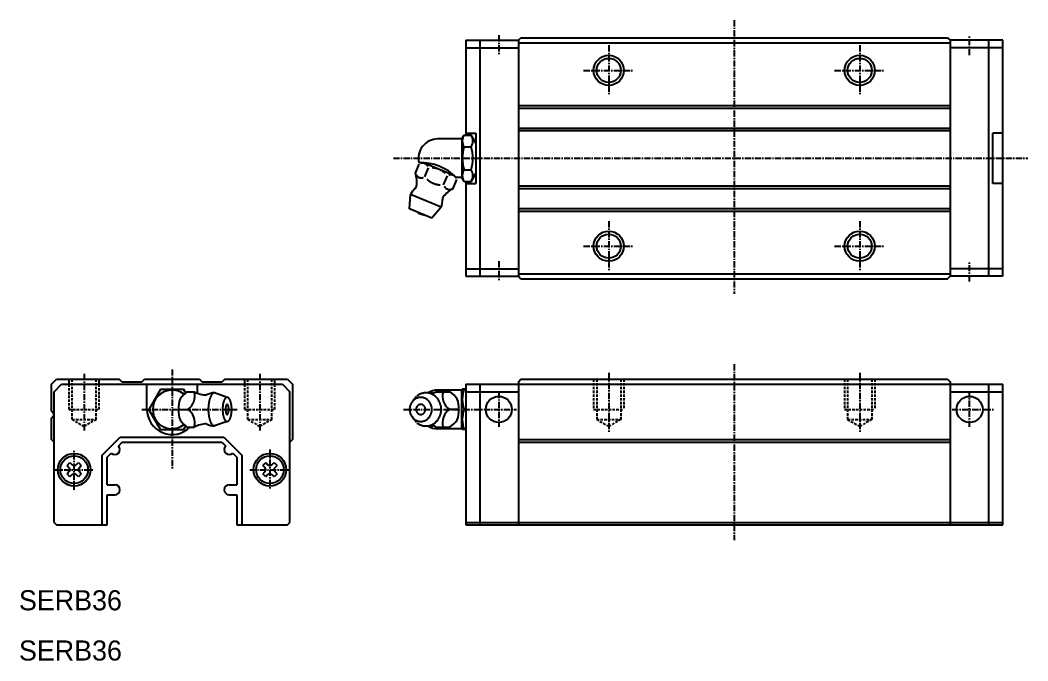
# Model space of a CAD drawing. Extents: x 10 to 211, y 10 to 138.
import ezdxf

# ---------------------------------------------------------------- set-up
doc = ezdxf.new("R2010")
doc.units = 0
doc.linetypes.add('CENTER', pattern=[2, 1.25, -0.25, 0.25, -0.25])
doc.linetypes.add('DASHED', pattern=[0.75, 0.5, -0.25])
doc.layers.get('0').update_dxf_attribs({"linetype": 'CONTINUOUS'})
doc.layers.add('CENTER', color=1, linetype='CENTER')

msp = doc.modelspace()

# ---------------------------------------------------------------- linework, layer by layer
at = {"color": 7, "linetype": 'CONTINUOUS'}
for p, q in [((99, 133.5), (99, 114.6)), ((99, 133.5), (109.5, 133.5)), ((101.8, 133.5), (101.8, 86.5)), ((109.5, 133.5), (110, 134)), ((109.5, 133.5), (109.5, 86.5)), ((109.5, 133), (195.5, 133)), ((110, 134), (195, 134)), ((195, 134), (195.5, 133.5)), ((195.5, 133.5), (195.5, 86.5)), ((206, 133.5), (195.5, 133.5)), ((203.2, 86.5), (203.2, 133.5)), ((206, 86.5), (206, 133.5)), ((99, 132), (109.5, 132)), ((206, 132), (195.5, 132)), ((109.5, 120.5), (195.5, 120.5)), ((109.5, 120), (195.5, 120)), ((98.24, 113.85), (98.68, 114.6)), ((98.68, 114.6), (100.08, 114.6)), ((99, 115), (101, 115)), ((101, 113), (100.08, 114.6)), ((101, 115), (101, 105)), ((109.5, 116), (195.5, 116)), ((109.5, 115.5), (195.5, 115.5)), ((204, 105), (204, 115)), ((206, 115), (204, 115)), ((98.24, 113.85), (93.45, 113.85)), ((98.24, 113.85), (98.24, 106.15)), ((98.68, 112.3), (100.08, 112.3)), ((89, 107.06), (89.74, 108.86)), ((96.77, 106.52), (90.6, 109.07)), ((90.87, 106.29), (91.61, 108.08)), ((94.61, 104.74), (95.36, 106.53)), ((98.68, 107.7), (100.08, 107.7)), ((100.08, 105.4), (101, 107)), ((96.48, 103.96), (97.23, 105.76)), ((98.24, 106.15), (97.15, 106.15)), ((98.68, 105.4), (98.24, 106.15)), ((98.68, 105.4), (100.08, 105.4)), ((99, 105.4), (99, 86.5)), ((99, 105), (101, 105)), ((109.5, 104.5), (195.5, 104.5)), ((206, 105), (204, 105)), ((87.83, 99.94), (88.04, 102.78)), ((94.13, 100.25), (88.04, 102.78)), ((109.5, 104), (195.5, 104)), ((92.27, 98.1), (87.83, 99.94)), ((94.13, 100.25), (92.27, 98.1)), ((109.5, 100), (195.5, 100)), ((109.5, 99.5), (195.5, 99.5)), ((99, 88), (109.5, 88)), ((99, 86.5), (109.5, 86.5)), ((109.5, 87), (195.5, 87)), ((109.5, 86.5), (110, 86)), ((195, 86), (195.5, 86.5)), ((206, 88), (195.5, 88)), ((206, 86.5), (195.5, 86.5)), ((110, 86), (195, 86)), ((16.5, 65), (17.5, 66)), ((16.5, 59.71), (16.5, 65)), ((17, 63.5), (18.5, 65)), ((17.5, 66), (30, 66)), ((18.5, 65), (62.5, 65)), ((30.5, 65.5), (30, 66)), ((30.5, 65.5), (34.5, 65.5)), ((34.5, 65.5), (35, 66)), ((35, 66), (46, 66)), ((35.5, 60), (35.5, 65)), ((45.5, 65), (45.5, 63.25)), ((46, 66), (46.5, 65.5)), ((46.5, 65.5), (50.5, 65.5)), ((51, 66), (50.5, 65.5)), ((51, 66), (63.5, 66)), ((62.5, 65), (64, 63.5)), ((63.5, 66), (64.5, 65)), ((64.5, 65), (64.5, 54)), ((99, 65), (99, 37)), ((99, 65), (109.5, 65)), ((101.8, 65), (101.8, 37)), ((109.5, 65.5), (110, 66)), ((109.5, 65.5), (109.5, 37)), ((109.5, 65), (195.5, 65)), ((110, 66), (195, 66)), ((195, 66), (195.5, 65.5)), ((195.5, 65.5), (195.5, 37)), ((195.5, 65), (206, 65)), ((203.2, 37), (203.2, 65)), ((206, 37), (206, 65)), ((17, 37.5), (17, 63.5)), ((38.19, 64), (35.88, 60)), ((38.19, 64), (40.5, 64)), ((40.5, 64), (42.81, 64)), ((43.22, 63.29), (42.81, 64)), ((43.65, 63.51), (44.92, 63.51)), ((51.48, 62.4), (48.99, 63.3)), ((64, 37.5), (64, 63.5)), ((89.18, 62.58), (88.38, 61.57)), ((93.1, 63.51), (95.78, 63.51)), ((98.24, 63.85), (93.45, 63.85)), ((98.24, 63.85), (98.33, 64)), ((98.24, 56.15), (98.24, 63.85)), ((99, 64), (98.33, 64)), ((99, 63.5), (109.5, 63.5)), ((195.5, 63.5), (206, 63.5)), ((16.5, 59.71), (16.85, 59.35)), ((16.5, 58.29), (16.85, 58.65)), ((16.5, 54), (16.5, 58.29)), ((38.19, 56), (35.88, 60)), ((41.85, 60), (43.65, 60)), ((89.18, 57.42), (88.38, 58.43)), ((97.57, 60), (95.78, 60)), ((98.68, 60), (99, 60)), ((43.23, 56.73), (42.81, 56)), ((43.65, 56.49), (44.92, 56.49)), ((51.48, 57.6), (48.99, 56.7)), ((93.1, 56.49), (95.78, 56.49)), ((26.6, 50.91), (30.18, 54.49)), ((30.18, 54.49), (50.82, 54.49)), ((38.19, 56), (40.5, 56)), ((40.5, 56), (42.81, 56)), ((50.82, 54.49), (54.4, 50.91)), ((98.24, 56.15), (93.45, 56.15)), ((98.33, 56), (98.24, 56.15)), ((99, 56), (98.33, 56)), ((17, 53.5), (16.5, 54)), ((29.81, 52.71), (30.59, 53.49)), ((30.59, 53.49), (50.41, 53.49)), ((50.41, 53.49), (51.19, 52.71)), ((64.5, 54), (64, 53.5)), ((109.5, 54), (195.5, 54)), ((109.5, 53.5), (195.5, 53.5)), ((26.6, 37), (26.6, 50.91)), ((27.6, 50.5), (28.39, 51.29)), ((27.6, 45), (27.6, 50.5)), ((52.61, 51.29), (53.4, 50.5)), ((53.4, 50.5), (53.4, 45)), ((54.4, 50.91), (54.4, 37)), ((19.58, 48.84), (20.16, 49.42)), ((19.58, 48.84), (20.03, 48.39)), ((20.16, 49.42), (20.61, 48.97)), ((21.39, 48.97), (21.84, 49.42)), ((21.84, 49.42), (22.42, 48.84)), ((21.97, 48.39), (22.42, 48.84)), ((58.58, 48.84), (59.16, 49.42)), ((58.58, 48.84), (59.03, 48.39)), ((59.16, 49.42), (59.61, 48.97)), ((60.39, 48.97), (60.84, 49.42)), ((60.84, 49.42), (61.42, 48.84)), ((60.97, 48.39), (61.42, 48.84)), ((20.03, 47.61), (19.58, 47.16)), ((20.16, 46.58), (19.58, 47.16)), ((20.61, 47.03), (20.16, 46.58)), ((21.84, 46.58), (21.39, 47.03)), ((22.42, 47.16), (21.84, 46.58)), ((22.42, 47.16), (21.97, 47.61)), ((59.03, 47.61), (58.58, 47.16)), ((59.16, 46.58), (58.58, 47.16)), ((59.61, 47.03), (59.16, 46.58)), ((60.84, 46.58), (60.39, 47.03)), ((61.42, 47.16), (60.84, 46.58)), ((61.42, 47.16), (60.97, 47.61)), ((27.6, 45), (29.1, 45)), ((51.9, 45), (53.4, 45)), ((27.6, 37), (27.6, 43)), ((27.6, 43), (29.1, 43)), ((51.9, 43), (53.4, 43)), ((53.4, 43), (53.4, 37)), ((17, 37.5), (17.5, 37)), ((17.5, 37), (27.6, 37)), ((53.4, 37), (63.5, 37)), ((63.5, 37), (64, 37.5)), ((99, 37.5), (109.5, 37.5)), ((99, 37), (109.5, 37)), ((109.5, 37.5), (195.5, 37.5)), ((109.5, 37), (195.5, 37)), ((195.5, 37.5), (206, 37.5)), ((195.5, 37), (206, 37))]:
    msp.add_line(p, q, dxfattribs=at)
at = {"color": 3, "linetype": 'DASHED'}
for p, q in [((20, 60), (20, 66)), ((20.6, 58), (20.6, 66)), ((25.4, 58), (25.4, 66)), ((26, 60), (26, 66)), ((55, 60), (55, 66)), ((55.6, 58), (55.6, 66)), ((60.4, 58), (60.4, 66)), ((61, 60), (61, 66)), ((124.5, 66), (124.5, 60)), ((125.1, 66), (125.1, 58)), ((129.9, 66), (129.9, 58)), ((130.5, 66), (130.5, 60)), ((174.5, 66), (174.5, 60)), ((175.1, 66), (175.1, 58)), ((179.9, 66), (179.9, 58)), ((180.5, 66), (180.5, 60)), ((20, 60), (26, 60)), ((55, 60), (61, 60)), ((124.5, 60), (130.5, 60)), ((174.5, 60), (180.5, 60)), ((20.6, 58), (23, 56.61)), ((20.6, 58), (25.4, 58)), ((25.4, 58), (23, 56.61)), ((55.6, 58), (58, 56.61)), ((55.6, 58), (60.4, 58)), ((60.4, 58), (58, 56.61)), ((125.1, 58), (129.9, 58)), ((125.1, 58), (127.5, 56.61)), ((129.9, 58), (127.5, 56.61)), ((175.1, 58), (177.5, 56.61)), ((175.1, 58), (179.9, 58)), ((179.9, 58), (177.5, 56.61))]:
    msp.add_line(p, q, dxfattribs=at)
at = {"color": 7, "linetype": 'CONTINUOUS'}
for points in [[(91.48, 108.41, 0), (91.47, 108.42, 0), (91.46, 108.43, 0), (91.46, 108.44, 0), (91.45, 108.45, 0), (91.44, 108.47, 0), (91.43, 108.48, 0), (91.43, 108.49, 0), (91.42, 108.5, 0), (91.41, 108.51, 0), (91.4, 108.52, 0), (91.4, 108.53, 0), (91.39, 108.54, 0), (91.38, 108.56, 0), (91.37, 108.57, 0), (91.36, 108.58, 0), (91.36, 108.59, 0), (91.35, 108.6, 0), (91.34, 108.61, 0), (91.33, 108.62, 0), (91.32, 108.63, 0), (91.31, 108.64, 0), (91.31, 108.65, 0), (91.3, 108.66, 0), (91.29, 108.67, 0), (91.28, 108.68, 0), (91.27, 108.69, 0), (91.26, 108.7, 0), (91.25, 108.71, 0), (91.24, 108.72, 0), (91.23, 108.72, 0), (91.22, 108.73, 0), (91.22, 108.74, 0), (91.21, 108.75, 0), (91.2, 108.76, 0), (91.19, 108.77, 0), (91.18, 108.78, 0), (91.17, 108.78, 0), (91.16, 108.79, 0), (91.15, 108.8, 0), (91.14, 108.81, 0), (91.13, 108.82, 0), (91.12, 108.82, 0), (91.11, 108.83, 0), (91.1, 108.84, 0), (91.09, 108.85, 0), (91.08, 108.85, 0), (91.07, 108.86, 0), (91.06, 108.87, 0), (91.05, 108.87, 0), (91.03, 108.88, 0), (91.03, 108.89, 0), (91.01, 108.89, 0), (91, 108.9, 0), (90.99, 108.9, 0), (90.98, 108.91, 0), (90.97, 108.92, 0), (90.96, 108.92, 0), (90.95, 108.93, 0), (90.94, 108.93, 0), (90.93, 108.94, 0), (90.91, 108.94, 0), (90.9, 108.95, 0), (90.89, 108.95, 0), (90.88, 108.96, 0), (90.87, 108.96, 0), (90.86, 108.97, 0), (90.85, 108.97, 0), (90.83, 108.98, 0), (90.82, 108.98, 0), (90.81, 108.98, 0), (90.8, 108.99, 0), (90.79, 108.99, 0), (90.78, 109, 0), (90.76, 109, 0), (90.75, 109, 0), (90.74, 109.01, 0), (90.73, 109.01, 0), (90.72, 109.01, 0), (90.7, 109.01, 0), (90.69, 109.02, 0), (90.68, 109.02, 0), (90.67, 109.02, 0), (90.66, 109.03, 0), (90.64, 109.03, 0), (90.63, 109.03, 0), (90.62, 109.03, 0), (90.6, 109.03, 0), (90.59, 109.03, 0), (90.58, 109.04, 0), (90.57, 109.04, 0), (90.56, 109.04, 0), (90.54, 109.04, 0), (90.53, 109.04, 0), (90.52, 109.04, 0), (90.5, 109.04, 0), (90.49, 109.04, 0), (90.48, 109.04, 0), (90.46, 109.04, 0), (90.45, 109.04, 0), (90.44, 109.04, 0), (90.43, 109.04, 0), (90.41, 109.04, 0), (90.4, 109.04, 0), (90.39, 109.04, 0), (90.37, 109.04, 0), (90.36, 109.04, 0), (90.35, 109.04, 0), (90.34, 109.04, 0), (90.32, 109.04, 0), (90.31, 109.04, 0), (90.3, 109.03, 0), (90.28, 109.03, 0), (90.27, 109.03, 0), (90.26, 109.03, 0), (90.24, 109.03, 0), (90.23, 109.03, 0), (90.22, 109.02, 0), (90.2, 109.02, 0), (90.19, 109.02, 0), (90.18, 109.01, 0), (90.16, 109.01, 0), (90.15, 109.01, 0), (90.14, 109.01, 0), (90.12, 109, 0), (90.11, 109, 0), (90.1, 109, 0), (90.08, 108.99, 0), (90.07, 108.99, 0)], [(89.14, 106.74, 0), (89.14, 106.73, 0), (89.15, 106.71, 0), (89.16, 106.7, 0), (89.17, 106.69, 0), (89.17, 106.68, 0), (89.18, 106.67, 0), (89.19, 106.66, 0), (89.19, 106.64, 0), (89.2, 106.63, 0), (89.21, 106.62, 0), (89.22, 106.61, 0), (89.22, 106.6, 0), (89.23, 106.59, 0), (89.24, 106.58, 0), (89.25, 106.57, 0), (89.26, 106.56, 0), (89.27, 106.55, 0), (89.27, 106.54, 0), (89.28, 106.53, 0), (89.29, 106.52, 0), (89.3, 106.51, 0), (89.31, 106.5, 0), (89.32, 106.49, 0), (89.32, 106.48, 0), (89.33, 106.47, 0), (89.34, 106.46, 0), (89.35, 106.45, 0), (89.36, 106.44, 0), (89.37, 106.43, 0), (89.38, 106.42, 0), (89.39, 106.41, 0), (89.4, 106.4, 0), (89.41, 106.39, 0), (89.42, 106.39, 0), (89.43, 106.38, 0), (89.44, 106.37, 0), (89.45, 106.36, 0), (89.46, 106.35, 0), (89.47, 106.34, 0), (89.47, 106.34, 0), (89.49, 106.33, 0), (89.5, 106.32, 0), (89.51, 106.31, 0), (89.52, 106.31, 0), (89.53, 106.3, 0), (89.54, 106.29, 0), (89.55, 106.29, 0), (89.56, 106.28, 0), (89.57, 106.27, 0), (89.58, 106.27, 0), (89.59, 106.26, 0), (89.6, 106.25, 0), (89.61, 106.25, 0), (89.62, 106.24, 0), (89.63, 106.23, 0), (89.64, 106.23, 0), (89.65, 106.22, 0), (89.66, 106.22, 0), (89.68, 106.21, 0), (89.69, 106.21, 0), (89.7, 106.2, 0), (89.71, 106.2, 0), (89.72, 106.19, 0), (89.73, 106.19, 0), (89.74, 106.18, 0), (89.76, 106.18, 0), (89.77, 106.17, 0), (89.78, 106.17, 0), (89.79, 106.16, 0), (89.8, 106.16, 0), (89.81, 106.16, 0), (89.83, 106.15, 0), (89.84, 106.15, 0), (89.85, 106.15, 0), (89.86, 106.14, 0), (89.87, 106.14, 0), (89.89, 106.14, 0), (89.9, 106.13, 0), (89.91, 106.13, 0), (89.92, 106.13, 0), (89.93, 106.12, 0), (89.95, 106.12, 0), (89.96, 106.12, 0), (89.97, 106.12, 0), (89.98, 106.12, 0), (90, 106.11, 0), (90.01, 106.11, 0), (90.02, 106.11, 0), (90.03, 106.11, 0), (90.05, 106.11, 0), (90.06, 106.11, 0), (90.07, 106.11, 0), (90.08, 106.1, 0), (90.1, 106.1, 0), (90.11, 106.1, 0), (90.12, 106.1, 0), (90.13, 106.1, 0), (90.15, 106.1, 0), (90.16, 106.1, 0), (90.17, 106.1, 0), (90.19, 106.1, 0), (90.2, 106.1, 0), (90.21, 106.1, 0), (90.23, 106.1, 0), (90.24, 106.1, 0), (90.25, 106.1, 0), (90.26, 106.11, 0), (90.28, 106.11, 0), (90.29, 106.11, 0), (90.31, 106.11, 0), (90.32, 106.11, 0), (90.33, 106.11, 0), (90.34, 106.11, 0), (90.36, 106.12, 0), (90.37, 106.12, 0), (90.38, 106.12, 0), (90.4, 106.12, 0), (90.41, 106.12, 0), (90.42, 106.13, 0), (90.44, 106.13, 0), (90.45, 106.13, 0), (90.46, 106.14, 0), (90.48, 106.14, 0), (90.49, 106.14, 0), (90.5, 106.15, 0), (90.52, 106.15, 0), (90.53, 106.15, 0), (90.54, 106.16, 0)], [(94.88, 107.03, 0), (94.87, 107.05, 0), (94.85, 107.06, 0), (94.83, 107.08, 0), (94.81, 107.09, 0), (94.8, 107.11, 0), (94.78, 107.12, 0), (94.76, 107.14, 0), (94.75, 107.15, 0), (94.73, 107.17, 0), (94.71, 107.18, 0), (94.69, 107.2, 0), (94.68, 107.21, 0), (94.66, 107.22, 0), (94.64, 107.24, 0), (94.62, 107.25, 0), (94.6, 107.27, 0), (94.59, 107.28, 0), (94.57, 107.29, 0), (94.55, 107.31, 0), (94.53, 107.32, 0), (94.51, 107.33, 0), (94.5, 107.35, 0), (94.48, 107.36, 0), (94.46, 107.37, 0), (94.44, 107.38, 0), (94.42, 107.4, 0), (94.41, 107.41, 0), (94.39, 107.42, 0), (94.37, 107.43, 0), (94.35, 107.45, 0), (94.33, 107.46, 0), (94.31, 107.47, 0), (94.29, 107.48, 0), (94.28, 107.49, 0), (94.26, 107.51, 0), (94.24, 107.52, 0), (94.22, 107.53, 0), (94.2, 107.54, 0), (94.18, 107.55, 0), (94.16, 107.56, 0), (94.14, 107.57, 0), (94.12, 107.58, 0), (94.1, 107.59, 0), (94.08, 107.61, 0), (94.06, 107.62, 0), (94.04, 107.63, 0), (94.03, 107.64, 0), (94.01, 107.65, 0), (93.99, 107.66, 0), (93.97, 107.67, 0), (93.95, 107.68, 0), (93.93, 107.69, 0), (93.91, 107.7, 0), (93.89, 107.71, 0), (93.87, 107.72, 0), (93.85, 107.72, 0), (93.83, 107.73, 0), (93.81, 107.74, 0), (93.79, 107.75, 0), (93.77, 107.76, 0), (93.75, 107.77, 0), (93.73, 107.78, 0), (93.71, 107.79, 0), (93.69, 107.8, 0), (93.67, 107.81, 0), (93.65, 107.81, 0), (93.63, 107.82, 0), (93.6, 107.83, 0), (93.59, 107.84, 0), (93.56, 107.84, 0), (93.54, 107.85, 0), (93.52, 107.86, 0), (93.5, 107.87, 0), (93.48, 107.87, 0), (93.46, 107.88, 0), (93.44, 107.89, 0), (93.42, 107.9, 0), (93.4, 107.9, 0), (93.38, 107.91, 0), (93.36, 107.92, 0), (93.33, 107.92, 0), (93.31, 107.93, 0), (93.29, 107.94, 0), (93.27, 107.94, 0), (93.25, 107.95, 0), (93.23, 107.95, 0), (93.21, 107.96, 0), (93.19, 107.97, 0), (93.16, 107.97, 0), (93.14, 107.98, 0), (93.12, 107.98, 0), (93.1, 107.99, 0), (93.08, 107.99, 0), (93.06, 108, 0), (93.04, 108, 0), (93.01, 108.01, 0), (92.99, 108.01, 0), (92.97, 108.02, 0), (92.95, 108.02, 0), (92.93, 108.03, 0), (92.91, 108.03, 0), (92.88, 108.03, 0), (92.86, 108.04, 0), (92.84, 108.04, 0), (92.82, 108.05, 0), (92.8, 108.05, 0), (92.77, 108.05, 0), (92.75, 108.06, 0), (92.73, 108.06, 0), (92.71, 108.06, 0), (92.69, 108.07, 0), (92.66, 108.07, 0), (92.64, 108.07, 0), (92.62, 108.07, 0), (92.6, 108.08, 0), (92.57, 108.08, 0), (92.55, 108.08, 0), (92.53, 108.08, 0), (92.51, 108.09, 0), (92.49, 108.09, 0), (92.46, 108.09, 0), (92.44, 108.09, 0), (92.42, 108.09, 0), (92.4, 108.1, 0), (92.37, 108.1, 0), (92.35, 108.1, 0), (92.33, 108.1, 0), (92.3, 108.1, 0)], [(97.09, 106.08, 0), (97.08, 106.09, 0), (97.07, 106.11, 0), (97.07, 106.12, 0), (97.06, 106.13, 0), (97.05, 106.14, 0), (97.05, 106.15, 0), (97.04, 106.16, 0), (97.03, 106.18, 0), (97.02, 106.19, 0), (97.02, 106.2, 0), (97.01, 106.21, 0), (97, 106.22, 0), (96.99, 106.23, 0), (96.99, 106.24, 0), (96.98, 106.25, 0), (96.97, 106.26, 0), (96.96, 106.27, 0), (96.95, 106.28, 0), (96.94, 106.29, 0), (96.94, 106.31, 0), (96.93, 106.31, 0), (96.92, 106.32, 0), (96.91, 106.33, 0), (96.9, 106.34, 0), (96.89, 106.35, 0), (96.88, 106.36, 0), (96.87, 106.37, 0), (96.87, 106.38, 0), (96.86, 106.39, 0), (96.85, 106.4, 0), (96.84, 106.41, 0), (96.83, 106.42, 0), (96.82, 106.43, 0), (96.81, 106.44, 0), (96.8, 106.44, 0), (96.79, 106.45, 0), (96.78, 106.46, 0), (96.77, 106.47, 0), (96.76, 106.48, 0), (96.75, 106.48, 0), (96.74, 106.49, 0), (96.73, 106.5, 0), (96.72, 106.51, 0), (96.71, 106.51, 0), (96.7, 106.52, 0), (96.69, 106.53, 0), (96.68, 106.53, 0), (96.67, 106.54, 0), (96.66, 106.55, 0), (96.65, 106.55, 0), (96.64, 106.56, 0), (96.63, 106.57, 0), (96.62, 106.57, 0), (96.6, 106.58, 0), (96.59, 106.59, 0), (96.58, 106.59, 0), (96.57, 106.6, 0), (96.56, 106.6, 0), (96.55, 106.61, 0), (96.54, 106.61, 0), (96.53, 106.62, 0), (96.52, 106.62, 0), (96.5, 106.63, 0), (96.49, 106.63, 0), (96.48, 106.64, 0), (96.47, 106.64, 0), (96.46, 106.65, 0), (96.45, 106.65, 0), (96.44, 106.66, 0), (96.42, 106.66, 0), (96.41, 106.66, 0), (96.4, 106.67, 0), (96.39, 106.67, 0), (96.38, 106.67, 0), (96.37, 106.68, 0), (96.35, 106.68, 0), (96.34, 106.68, 0), (96.33, 106.69, 0), (96.32, 106.69, 0), (96.3, 106.69, 0), (96.29, 106.69, 0), (96.28, 106.7, 0), (96.27, 106.7, 0), (96.25, 106.7, 0), (96.24, 106.7, 0), (96.23, 106.71, 0), (96.22, 106.71, 0), (96.21, 106.71, 0), (96.19, 106.71, 0), (96.18, 106.71, 0), (96.17, 106.71, 0), (96.15, 106.71, 0), (96.14, 106.72, 0), (96.13, 106.72, 0), (96.12, 106.72, 0), (96.1, 106.72, 0), (96.09, 106.72, 0), (96.08, 106.72, 0), (96.06, 106.72, 0), (96.05, 106.72, 0), (96.04, 106.72, 0), (96.03, 106.72, 0), (96.01, 106.72, 0), (96, 106.72, 0), (95.99, 106.72, 0), (95.97, 106.72, 0), (95.96, 106.71, 0), (95.95, 106.71, 0), (95.93, 106.71, 0), (95.92, 106.71, 0), (95.91, 106.71, 0), (95.9, 106.71, 0), (95.88, 106.71, 0), (95.87, 106.7, 0), (95.86, 106.7, 0), (95.84, 106.7, 0), (95.83, 106.7, 0), (95.82, 106.7, 0), (95.8, 106.69, 0), (95.79, 106.69, 0), (95.78, 106.69, 0), (95.76, 106.68, 0), (95.75, 106.68, 0), (95.74, 106.68, 0), (95.72, 106.67, 0), (95.71, 106.67, 0), (95.69, 106.67, 0), (95.68, 106.66, 0)], [(91.34, 105.79, 0), (91.36, 105.77, 0), (91.38, 105.76, 0), (91.4, 105.74, 0), (91.41, 105.73, 0), (91.43, 105.71, 0), (91.45, 105.7, 0), (91.46, 105.68, 0), (91.48, 105.67, 0), (91.5, 105.65, 0), (91.52, 105.64, 0), (91.53, 105.62, 0), (91.55, 105.61, 0), (91.57, 105.6, 0), (91.59, 105.58, 0), (91.6, 105.57, 0), (91.62, 105.55, 0), (91.64, 105.54, 0), (91.66, 105.53, 0), (91.68, 105.51, 0), (91.69, 105.5, 0), (91.71, 105.49, 0), (91.73, 105.47, 0), (91.75, 105.46, 0), (91.77, 105.45, 0), (91.78, 105.44, 0), (91.8, 105.42, 0), (91.82, 105.41, 0), (91.84, 105.4, 0), (91.86, 105.39, 0), (91.88, 105.37, 0), (91.89, 105.36, 0), (91.91, 105.35, 0), (91.93, 105.34, 0), (91.95, 105.33, 0), (91.97, 105.31, 0), (91.99, 105.3, 0), (92.01, 105.29, 0), (92.03, 105.28, 0), (92.05, 105.27, 0), (92.06, 105.26, 0), (92.08, 105.25, 0), (92.1, 105.24, 0), (92.12, 105.23, 0), (92.14, 105.22, 0), (92.16, 105.2, 0), (92.18, 105.19, 0), (92.2, 105.18, 0), (92.22, 105.17, 0), (92.24, 105.16, 0), (92.26, 105.15, 0), (92.28, 105.14, 0), (92.3, 105.13, 0), (92.32, 105.12, 0), (92.34, 105.11, 0), (92.36, 105.1, 0), (92.38, 105.1, 0), (92.4, 105.09, 0), (92.42, 105.08, 0), (92.44, 105.07, 0), (92.46, 105.06, 0), (92.48, 105.05, 0), (92.5, 105.04, 0), (92.52, 105.03, 0), (92.54, 105.03, 0), (92.56, 105.02, 0), (92.58, 105.01, 0), (92.6, 105, 0), (92.62, 104.99, 0), (92.64, 104.98, 0), (92.66, 104.98, 0), (92.68, 104.97, 0), (92.7, 104.96, 0), (92.72, 104.95, 0), (92.75, 104.95, 0), (92.76, 104.94, 0), (92.79, 104.93, 0), (92.81, 104.92, 0), (92.83, 104.92, 0), (92.85, 104.91, 0), (92.87, 104.9, 0), (92.89, 104.9, 0), (92.91, 104.89, 0), (92.93, 104.88, 0), (92.95, 104.88, 0), (92.98, 104.87, 0), (93, 104.87, 0), (93.02, 104.86, 0), (93.04, 104.85, 0), (93.06, 104.85, 0), (93.08, 104.84, 0), (93.1, 104.84, 0), (93.12, 104.83, 0), (93.15, 104.83, 0), (93.17, 104.82, 0), (93.19, 104.82, 0), (93.21, 104.81, 0), (93.23, 104.81, 0), (93.25, 104.8, 0), (93.28, 104.8, 0), (93.3, 104.79, 0), (93.32, 104.79, 0), (93.34, 104.79, 0), (93.36, 104.78, 0), (93.39, 104.78, 0), (93.41, 104.78, 0), (93.43, 104.77, 0), (93.45, 104.77, 0), (93.47, 104.76, 0), (93.5, 104.76, 0), (93.52, 104.76, 0), (93.54, 104.75, 0), (93.56, 104.75, 0), (93.59, 104.75, 0), (93.61, 104.74, 0), (93.63, 104.74, 0), (93.65, 104.74, 0), (93.67, 104.74, 0), (93.7, 104.73, 0), (93.72, 104.73, 0), (93.74, 104.73, 0), (93.76, 104.73, 0), (93.79, 104.73, 0), (93.81, 104.73, 0), (93.83, 104.72, 0), (93.85, 104.72, 0), (93.88, 104.72, 0), (93.9, 104.72, 0), (93.92, 104.72, 0)], [(94.75, 104.41, 0), (94.76, 104.4, 0), (94.76, 104.39, 0), (94.77, 104.38, 0), (94.78, 104.37, 0), (94.78, 104.35, 0), (94.79, 104.34, 0), (94.8, 104.33, 0), (94.81, 104.32, 0), (94.81, 104.31, 0), (94.82, 104.3, 0), (94.83, 104.29, 0), (94.84, 104.28, 0), (94.85, 104.26, 0), (94.85, 104.25, 0), (94.86, 104.24, 0), (94.87, 104.23, 0), (94.88, 104.22, 0), (94.89, 104.21, 0), (94.9, 104.2, 0), (94.9, 104.19, 0), (94.91, 104.18, 0), (94.92, 104.17, 0), (94.93, 104.16, 0), (94.94, 104.15, 0), (94.95, 104.14, 0), (94.96, 104.13, 0), (94.96, 104.12, 0), (94.97, 104.11, 0), (94.98, 104.1, 0), (94.99, 104.1, 0), (95, 104.09, 0), (95.01, 104.08, 0), (95.02, 104.07, 0), (95.03, 104.06, 0), (95.04, 104.05, 0), (95.05, 104.04, 0), (95.06, 104.04, 0), (95.07, 104.03, 0), (95.08, 104.02, 0), (95.09, 104.01, 0), (95.1, 104, 0), (95.11, 104, 0), (95.12, 103.99, 0), (95.13, 103.98, 0), (95.14, 103.97, 0), (95.15, 103.97, 0), (95.16, 103.96, 0), (95.17, 103.95, 0), (95.18, 103.95, 0), (95.19, 103.94, 0), (95.2, 103.93, 0), (95.21, 103.93, 0), (95.22, 103.92, 0), (95.23, 103.92, 0), (95.25, 103.91, 0), (95.26, 103.9, 0), (95.27, 103.9, 0), (95.28, 103.89, 0), (95.29, 103.89, 0), (95.3, 103.88, 0), (95.31, 103.88, 0), (95.32, 103.87, 0), (95.33, 103.87, 0), (95.34, 103.86, 0), (95.36, 103.86, 0), (95.37, 103.85, 0), (95.38, 103.85, 0), (95.39, 103.84, 0), (95.4, 103.84, 0), (95.41, 103.84, 0), (95.43, 103.83, 0), (95.44, 103.83, 0), (95.45, 103.82, 0), (95.46, 103.82, 0), (95.47, 103.82, 0), (95.49, 103.81, 0), (95.5, 103.81, 0), (95.51, 103.81, 0), (95.52, 103.81, 0), (95.53, 103.8, 0), (95.55, 103.8, 0), (95.56, 103.8, 0), (95.57, 103.8, 0), (95.58, 103.79, 0), (95.6, 103.79, 0), (95.61, 103.79, 0), (95.62, 103.79, 0), (95.63, 103.79, 0), (95.65, 103.78, 0), (95.66, 103.78, 0), (95.67, 103.78, 0), (95.68, 103.78, 0), (95.7, 103.78, 0), (95.71, 103.78, 0), (95.72, 103.78, 0), (95.74, 103.78, 0), (95.75, 103.78, 0), (95.76, 103.78, 0), (95.77, 103.78, 0), (95.79, 103.78, 0), (95.8, 103.78, 0), (95.81, 103.78, 0), (95.82, 103.78, 0), (95.84, 103.78, 0), (95.85, 103.78, 0), (95.86, 103.78, 0), (95.88, 103.78, 0), (95.89, 103.78, 0), (95.9, 103.78, 0), (95.92, 103.78, 0), (95.93, 103.79, 0), (95.94, 103.79, 0), (95.96, 103.79, 0), (95.97, 103.79, 0), (95.98, 103.79, 0), (96, 103.8, 0), (96.01, 103.8, 0), (96.02, 103.8, 0), (96.04, 103.8, 0), (96.05, 103.81, 0), (96.06, 103.81, 0), (96.08, 103.81, 0), (96.09, 103.81, 0), (96.1, 103.82, 0), (96.12, 103.82, 0), (96.13, 103.82, 0), (96.14, 103.83, 0), (96.16, 103.83, 0)], [(48.99, 63.3, 0), (48.96, 63.3, 0), (48.92, 63.3, 0), (48.89, 63.29, 0), (48.86, 63.28, 0), (48.83, 63.28, 0), (48.8, 63.26, 0), (48.77, 63.25, 0), (48.74, 63.24, 0), (48.71, 63.22, 0), (48.68, 63.2, 0), (48.65, 63.18, 0), (48.62, 63.16, 0), (48.59, 63.13, 0), (48.56, 63.11, 0), (48.53, 63.08, 0), (48.5, 63.05, 0), (48.47, 63.02, 0), (48.45, 62.98, 0), (48.42, 62.95, 0), (48.39, 62.91, 0), (48.36, 62.87, 0), (48.34, 62.83, 0), (48.31, 62.79, 0), (48.28, 62.74, 0), (48.26, 62.7, 0), (48.23, 62.65, 0), (48.21, 62.6, 0), (48.19, 62.55, 0), (48.16, 62.5, 0), (48.14, 62.45, 0), (48.12, 62.39, 0), (48.09, 62.33, 0), (48.07, 62.28, 0), (48.05, 62.22, 0), (48.03, 62.16, 0), (48.01, 62.09, 0), (47.99, 62.03, 0), (47.97, 61.97, 0), (47.95, 61.9, 0), (47.94, 61.83, 0), (47.92, 61.77, 0), (47.9, 61.7, 0), (47.89, 61.63, 0), (47.87, 61.56, 0), (47.86, 61.48, 0), (47.84, 61.41, 0), (47.83, 61.34, 0), (47.82, 61.26, 0), (47.81, 61.19, 0), (47.8, 61.11, 0), (47.79, 61.04, 0), (47.78, 60.96, 0), (47.77, 60.88, 0), (47.76, 60.8, 0), (47.75, 60.72, 0), (47.75, 60.64, 0), (47.74, 60.56, 0), (47.74, 60.48, 0), (47.73, 60.4, 0), (47.73, 60.32, 0), (47.73, 60.24, 0), (47.72, 60.16, 0), (47.72, 60.08, 0), (47.72, 60, 0), (47.72, 59.92, 0), (47.72, 59.84, 0), (47.73, 59.76, 0), (47.73, 59.68, 0), (47.73, 59.6, 0), (47.74, 59.52, 0), (47.74, 59.44, 0), (47.75, 59.36, 0), (47.75, 59.28, 0), (47.76, 59.2, 0), (47.77, 59.12, 0), (47.78, 59.04, 0), (47.79, 58.96, 0), (47.8, 58.89, 0), (47.81, 58.81, 0), (47.82, 58.74, 0), (47.83, 58.66, 0), (47.84, 58.59, 0), (47.86, 58.52, 0), (47.87, 58.44, 0), (47.89, 58.37, 0), (47.9, 58.3, 0), (47.92, 58.23, 0), (47.94, 58.17, 0), (47.95, 58.1, 0), (47.97, 58.03, 0), (47.99, 57.97, 0), (48.01, 57.91, 0), (48.03, 57.84, 0), (48.05, 57.78, 0), (48.07, 57.72, 0), (48.09, 57.67, 0), (48.12, 57.61, 0), (48.14, 57.55, 0), (48.16, 57.5, 0), (48.19, 57.45, 0), (48.21, 57.4, 0), (48.23, 57.35, 0), (48.26, 57.3, 0), (48.28, 57.26, 0), (48.31, 57.21, 0), (48.34, 57.17, 0), (48.36, 57.13, 0), (48.39, 57.09, 0), (48.42, 57.05, 0), (48.45, 57.02, 0), (48.47, 56.98, 0), (48.5, 56.95, 0), (48.53, 56.92, 0), (48.56, 56.89, 0), (48.59, 56.87, 0), (48.62, 56.84, 0), (48.65, 56.82, 0), (48.68, 56.8, 0), (48.71, 56.78, 0), (48.74, 56.76, 0), (48.77, 56.75, 0), (48.8, 56.74, 0), (48.83, 56.72, 0), (48.86, 56.72, 0), (48.89, 56.71, 0), (48.92, 56.7, 0), (48.96, 56.7, 0), (48.99, 56.7, 0)], [(51.48, 62.4, 0), (51.44, 62.4, 0), (51.39, 62.39, 0), (51.35, 62.37, 0), (51.3, 62.35, 0), (51.26, 62.33, 0), (51.21, 62.3, 0), (51.17, 62.26, 0), (51.13, 62.22, 0), (51.09, 62.17, 0), (51.05, 62.12, 0), (51.01, 62.06, 0), (50.97, 62, 0), (50.93, 61.93, 0), (50.9, 61.86, 0), (50.86, 61.78, 0), (50.83, 61.7, 0), (50.8, 61.61, 0), (50.77, 61.52, 0), (50.74, 61.43, 0), (50.72, 61.33, 0), (50.69, 61.23, 0), (50.67, 61.13, 0), (50.65, 61.03, 0), (50.63, 60.92, 0), (50.62, 60.81, 0), (50.6, 60.7, 0), (50.59, 60.58, 0), (50.58, 60.47, 0), (50.57, 60.35, 0), (50.57, 60.24, 0), (50.56, 60.12, 0), (50.56, 60, 0), (50.56, 59.88, 0), (50.57, 59.76, 0), (50.57, 59.65, 0), (50.58, 59.53, 0), (50.59, 59.42, 0), (50.6, 59.3, 0), (50.62, 59.19, 0), (50.63, 59.08, 0), (50.65, 58.97, 0), (50.67, 58.87, 0), (50.69, 58.77, 0), (50.72, 58.67, 0), (50.74, 58.57, 0), (50.77, 58.48, 0), (50.8, 58.39, 0), (50.83, 58.3, 0), (50.86, 58.22, 0), (50.9, 58.14, 0), (50.93, 58.07, 0), (50.97, 58, 0), (51.01, 57.94, 0), (51.05, 57.88, 0), (51.09, 57.83, 0), (51.13, 57.78, 0), (51.17, 57.74, 0), (51.21, 57.7, 0), (51.26, 57.67, 0), (51.3, 57.65, 0), (51.35, 57.63, 0), (51.39, 57.61, 0), (51.44, 57.6, 0), (51.48, 57.6, 0), (51.53, 57.6, 0), (51.57, 57.61, 0), (51.62, 57.63, 0), (51.66, 57.65, 0), (51.7, 57.67, 0), (51.75, 57.7, 0), (51.79, 57.74, 0), (51.83, 57.78, 0), (51.87, 57.83, 0), (51.91, 57.88, 0), (51.95, 57.94, 0), (51.99, 58, 0), (52.03, 58.07, 0), (52.06, 58.14, 0), (52.1, 58.22, 0), (52.13, 58.3, 0), (52.16, 58.39, 0), (52.19, 58.48, 0), (52.22, 58.57, 0), (52.24, 58.67, 0), (52.27, 58.77, 0), (52.29, 58.87, 0), (52.31, 58.97, 0), (52.33, 59.08, 0), (52.35, 59.19, 0), (52.36, 59.3, 0), (52.37, 59.42, 0), (52.38, 59.53, 0), (52.39, 59.65, 0), (52.39, 59.76, 0), (52.4, 59.88, 0), (52.4, 60, 0), (52.4, 60.12, 0), (52.39, 60.24, 0), (52.39, 60.35, 0), (52.38, 60.47, 0), (52.37, 60.58, 0), (52.36, 60.7, 0), (52.35, 60.81, 0), (52.33, 60.92, 0), (52.31, 61.03, 0), (52.29, 61.13, 0), (52.27, 61.23, 0), (52.24, 61.33, 0), (52.22, 61.43, 0), (52.19, 61.52, 0), (52.16, 61.61, 0), (52.13, 61.7, 0), (52.1, 61.78, 0), (52.06, 61.86, 0), (52.03, 61.93, 0), (51.99, 62, 0), (51.95, 62.06, 0), (51.91, 62.12, 0), (51.87, 62.17, 0), (51.83, 62.22, 0), (51.79, 62.26, 0), (51.75, 62.3, 0), (51.7, 62.33, 0), (51.66, 62.35, 0), (51.62, 62.37, 0), (51.57, 62.39, 0), (51.53, 62.4, 0), (51.48, 62.4, 0)], [(90.05, 57.6, 0), (90.16, 57.6, 0), (90.27, 57.61, 0), (90.38, 57.63, 0), (90.48, 57.65, 0), (90.59, 57.67, 0), (90.69, 57.7, 0), (90.8, 57.74, 0), (90.9, 57.78, 0), (91, 57.83, 0), (91.1, 57.88, 0), (91.19, 57.94, 0), (91.28, 58, 0), (91.37, 58.07, 0), (91.46, 58.14, 0), (91.54, 58.22, 0), (91.62, 58.3, 0), (91.69, 58.39, 0), (91.77, 58.48, 0), (91.83, 58.57, 0), (91.89, 58.67, 0), (91.95, 58.77, 0), (92.01, 58.87, 0), (92.06, 58.97, 0), (92.1, 59.08, 0), (92.14, 59.19, 0), (92.17, 59.3, 0), (92.2, 59.42, 0), (92.23, 59.53, 0), (92.25, 59.65, 0), (92.26, 59.76, 0), (92.27, 59.88, 0), (92.27, 60, 0), (92.27, 60.12, 0), (92.26, 60.24, 0), (92.25, 60.35, 0), (92.23, 60.47, 0), (92.2, 60.58, 0), (92.17, 60.7, 0), (92.14, 60.81, 0), (92.1, 60.92, 0), (92.06, 61.03, 0), (92.01, 61.13, 0), (91.95, 61.23, 0), (91.89, 61.33, 0), (91.83, 61.43, 0), (91.77, 61.52, 0), (91.69, 61.61, 0), (91.62, 61.7, 0), (91.54, 61.78, 0), (91.46, 61.86, 0), (91.37, 61.93, 0), (91.28, 62, 0), (91.19, 62.06, 0), (91.1, 62.12, 0), (91, 62.17, 0), (90.9, 62.22, 0), (90.8, 62.26, 0), (90.69, 62.3, 0), (90.59, 62.33, 0), (90.48, 62.35, 0), (90.38, 62.37, 0), (90.27, 62.39, 0), (90.16, 62.4, 0), (90.05, 62.4, 0), (89.94, 62.4, 0), (89.83, 62.39, 0), (89.73, 62.37, 0), (89.62, 62.35, 0), (89.51, 62.33, 0), (89.41, 62.3, 0), (89.31, 62.26, 0), (89.2, 62.22, 0), (89.1, 62.17, 0), (89.01, 62.12, 0), (88.91, 62.06, 0), (88.82, 62, 0), (88.73, 61.93, 0), (88.65, 61.86, 0), (88.56, 61.78, 0), (88.48, 61.7, 0), (88.41, 61.61, 0), (88.34, 61.52, 0), (88.27, 61.43, 0), (88.21, 61.33, 0), (88.15, 61.23, 0), (88.1, 61.13, 0), (88.05, 61.03, 0), (88, 60.92, 0), (87.96, 60.81, 0), (87.93, 60.7, 0), (87.9, 60.58, 0), (87.88, 60.47, 0), (87.86, 60.35, 0), (87.84, 60.24, 0), (87.84, 60.12, 0), (87.83, 60, 0), (87.84, 59.88, 0), (87.84, 59.76, 0), (87.86, 59.65, 0), (87.88, 59.53, 0), (87.9, 59.42, 0), (87.93, 59.3, 0), (87.96, 59.19, 0), (88, 59.08, 0), (88.05, 58.97, 0), (88.1, 58.87, 0), (88.15, 58.77, 0), (88.21, 58.67, 0), (88.27, 58.57, 0), (88.34, 58.48, 0), (88.41, 58.39, 0), (88.48, 58.3, 0), (88.56, 58.22, 0), (88.65, 58.14, 0), (88.73, 58.07, 0), (88.82, 58, 0), (88.91, 57.94, 0), (89.01, 57.88, 0), (89.1, 57.83, 0), (89.2, 57.78, 0), (89.31, 57.74, 0), (89.41, 57.7, 0), (89.51, 57.67, 0), (89.62, 57.65, 0), (89.73, 57.63, 0), (89.83, 57.61, 0), (89.94, 57.6, 0), (90.05, 57.6, 0)], [(89.27, 57.35, 0), (89.36, 57.28, 0), (89.45, 57.22, 0), (89.54, 57.16, 0), (89.63, 57.1, 0), (89.72, 57.05, 0), (89.82, 57, 0), (89.91, 56.95, 0), (90.01, 56.91, 0), (90.11, 56.87, 0), (90.21, 56.84, 0), (90.31, 56.81, 0), (90.41, 56.78, 0), (90.52, 56.76, 0), (90.62, 56.74, 0), (90.72, 56.72, 0), (90.83, 56.71, 0), (90.93, 56.7, 0), (91.04, 56.7, 0), (91.14, 56.7, 0), (91.25, 56.7, 0), (91.35, 56.71, 0), (91.46, 56.72, 0), (91.56, 56.74, 0), (91.66, 56.76, 0), (91.77, 56.78, 0), (91.87, 56.81, 0), (91.97, 56.84, 0), (92.07, 56.88, 0), (92.17, 56.92, 0), (92.27, 56.96, 0), (92.36, 57, 0), (92.46, 57.05, 0), (92.55, 57.11, 0), (92.64, 57.16, 0), (92.73, 57.22, 0), (92.82, 57.29, 0), (92.9, 57.35, 0), (92.99, 57.42, 0), (93.07, 57.49, 0), (93.15, 57.57, 0), (93.22, 57.65, 0), (93.3, 57.73, 0), (93.37, 57.81, 0), (93.44, 57.9, 0), (93.5, 57.99, 0), (93.56, 58.08, 0), (93.62, 58.17, 0), (93.68, 58.27, 0), (93.74, 58.37, 0), (93.78, 58.47, 0), (93.83, 58.57, 0), (93.88, 58.67, 0), (93.92, 58.78, 0), (93.95, 58.88, 0), (93.99, 58.99, 0), (94.02, 59.1, 0), (94.04, 59.21, 0), (94.07, 59.32, 0), (94.09, 59.43, 0), (94.1, 59.55, 0), (94.12, 59.66, 0), (94.13, 59.77, 0), (94.13, 59.89, 0), (94.13, 60, 0), (94.13, 60.11, 0), (94.13, 60.23, 0), (94.12, 60.34, 0), (94.1, 60.45, 0), (94.09, 60.57, 0), (94.07, 60.68, 0), (94.04, 60.79, 0), (94.02, 60.9, 0), (93.99, 61.01, 0), (93.95, 61.12, 0), (93.92, 61.22, 0), (93.88, 61.33, 0), (93.83, 61.43, 0), (93.78, 61.53, 0), (93.74, 61.63, 0), (93.68, 61.73, 0), (93.62, 61.83, 0), (93.56, 61.92, 0), (93.5, 62.01, 0), (93.44, 62.1, 0), (93.37, 62.19, 0), (93.3, 62.27, 0), (93.22, 62.35, 0), (93.15, 62.43, 0), (93.07, 62.51, 0), (92.99, 62.58, 0), (92.9, 62.65, 0), (92.82, 62.71, 0), (92.73, 62.78, 0), (92.64, 62.84, 0), (92.55, 62.89, 0), (92.46, 62.95, 0), (92.36, 63, 0), (92.27, 63.04, 0), (92.17, 63.08, 0), (92.07, 63.12, 0), (91.97, 63.16, 0), (91.87, 63.19, 0), (91.77, 63.22, 0), (91.66, 63.24, 0), (91.56, 63.26, 0), (91.46, 63.28, 0), (91.35, 63.29, 0), (91.25, 63.3, 0), (91.14, 63.3, 0), (91.04, 63.3, 0), (90.93, 63.3, 0), (90.83, 63.29, 0), (90.72, 63.28, 0), (90.62, 63.26, 0), (90.52, 63.24, 0), (90.41, 63.22, 0), (90.31, 63.19, 0), (90.21, 63.16, 0), (90.11, 63.13, 0), (90.01, 63.09, 0), (89.91, 63.05, 0), (89.82, 63, 0), (89.72, 62.95, 0), (89.63, 62.9, 0), (89.54, 62.84, 0), (89.45, 62.78, 0), (89.36, 62.72, 0), (89.27, 62.66, 0)], [(92.46, 63.25, 0), (92.45, 63.25, 0), (92.44, 63.26, 0), (92.44, 63.26, 0), (92.43, 63.26, 0), (92.42, 63.26, 0), (92.42, 63.26, 0), (92.41, 63.26, 0), (92.4, 63.26, 0), (92.4, 63.26, 0), (92.39, 63.27, 0), (92.38, 63.27, 0), (92.37, 63.27, 0), (92.37, 63.27, 0), (92.36, 63.27, 0), (92.35, 63.27, 0), (92.35, 63.27, 0), (92.34, 63.27, 0), (92.33, 63.27, 0), (92.32, 63.27, 0), (92.32, 63.28, 0), (92.31, 63.28, 0), (92.3, 63.28, 0), (92.3, 63.28, 0), (92.29, 63.28, 0), (92.28, 63.28, 0), (92.28, 63.28, 0), (92.27, 63.28, 0), (92.26, 63.28, 0), (92.25, 63.28, 0), (92.25, 63.28, 0), (92.24, 63.28, 0), (92.23, 63.29, 0), (92.22, 63.29, 0), (92.22, 63.29, 0), (92.21, 63.29, 0), (92.2, 63.29, 0), (92.2, 63.29, 0), (92.19, 63.29, 0), (92.18, 63.29, 0), (92.18, 63.29, 0), (92.17, 63.29, 0), (92.16, 63.29, 0), (92.15, 63.29, 0), (92.15, 63.29, 0), (92.14, 63.29, 0), (92.13, 63.29, 0), (92.12, 63.29, 0), (92.12, 63.29, 0), (92.11, 63.3, 0), (92.1, 63.3, 0), (92.1, 63.3, 0), (92.09, 63.3, 0), (92.08, 63.3, 0), (92.07, 63.3, 0), (92.07, 63.3, 0), (92.06, 63.3, 0), (92.05, 63.3, 0), (92.05, 63.3, 0), (92.04, 63.3, 0), (92.03, 63.3, 0), (92.03, 63.3, 0), (92.02, 63.3, 0), (92.01, 63.3, 0), (92, 63.3, 0), (92, 63.3, 0), (91.99, 63.3, 0), (91.98, 63.3, 0), (91.97, 63.3, 0), (91.97, 63.3, 0), (91.96, 63.3, 0), (91.95, 63.3, 0), (91.95, 63.3, 0), (91.94, 63.3, 0), (91.93, 63.3, 0), (91.92, 63.3, 0), (91.92, 63.3, 0), (91.91, 63.3, 0), (91.9, 63.3, 0), (91.9, 63.3, 0), (91.89, 63.3, 0), (91.88, 63.3, 0), (91.88, 63.3, 0), (91.87, 63.3, 0), (91.86, 63.3, 0), (91.85, 63.3, 0), (91.85, 63.3, 0), (91.84, 63.3, 0), (91.83, 63.3, 0), (91.82, 63.3, 0), (91.82, 63.3, 0), (91.81, 63.3, 0), (91.8, 63.3, 0), (91.8, 63.3, 0), (91.79, 63.3, 0), (91.78, 63.3, 0), (91.78, 63.3, 0), (91.77, 63.29, 0), (91.76, 63.29, 0), (91.75, 63.29, 0), (91.75, 63.29, 0), (91.74, 63.29, 0), (91.73, 63.29, 0), (91.72, 63.29, 0), (91.72, 63.29, 0), (91.71, 63.29, 0), (91.7, 63.29, 0), (91.7, 63.29, 0), (91.69, 63.29, 0), (91.68, 63.29, 0), (91.68, 63.29, 0), (91.67, 63.29, 0), (91.66, 63.29, 0), (91.65, 63.28, 0), (91.65, 63.28, 0), (91.64, 63.28, 0), (91.63, 63.28, 0), (91.62, 63.28, 0), (91.62, 63.28, 0), (91.61, 63.28, 0), (91.6, 63.28, 0), (91.6, 63.28, 0), (91.59, 63.28, 0), (91.58, 63.28, 0), (91.57, 63.28, 0), (91.57, 63.27, 0), (91.56, 63.27, 0), (91.55, 63.27, 0), (91.55, 63.27, 0)], [(51.48, 59, 0), (51.5, 59, 0), (51.51, 59, 0), (51.53, 59.01, 0), (51.54, 59.02, 0), (51.56, 59.03, 0), (51.57, 59.04, 0), (51.59, 59.06, 0), (51.6, 59.08, 0), (51.62, 59.1, 0), (51.63, 59.12, 0), (51.65, 59.14, 0), (51.66, 59.17, 0), (51.67, 59.2, 0), (51.69, 59.23, 0), (51.7, 59.26, 0), (51.71, 59.29, 0), (51.72, 59.33, 0), (51.73, 59.37, 0), (51.74, 59.4, 0), (51.75, 59.44, 0), (51.76, 59.49, 0), (51.77, 59.53, 0), (51.77, 59.57, 0), (51.78, 59.62, 0), (51.79, 59.66, 0), (51.79, 59.71, 0), (51.8, 59.76, 0), (51.8, 59.8, 0), (51.8, 59.85, 0), (51.8, 59.9, 0), (51.81, 59.95, 0), (51.81, 60, 0), (51.81, 60.05, 0), (51.8, 60.1, 0), (51.8, 60.15, 0), (51.8, 60.2, 0), (51.8, 60.24, 0), (51.79, 60.29, 0), (51.79, 60.34, 0), (51.78, 60.38, 0), (51.77, 60.43, 0), (51.77, 60.47, 0), (51.76, 60.51, 0), (51.75, 60.56, 0), (51.74, 60.6, 0), (51.73, 60.63, 0), (51.72, 60.67, 0), (51.71, 60.71, 0), (51.7, 60.74, 0), (51.69, 60.77, 0), (51.67, 60.8, 0), (51.66, 60.83, 0), (51.65, 60.86, 0), (51.63, 60.88, 0), (51.62, 60.9, 0), (51.6, 60.92, 0), (51.59, 60.94, 0), (51.57, 60.96, 0), (51.56, 60.97, 0), (51.54, 60.98, 0), (51.53, 60.99, 0), (51.51, 61, 0), (51.5, 61, 0), (51.48, 61, 0), (51.46, 61, 0), (51.45, 61, 0), (51.43, 60.99, 0), (51.42, 60.98, 0), (51.4, 60.97, 0), (51.39, 60.96, 0), (51.37, 60.94, 0), (51.36, 60.92, 0), (51.34, 60.9, 0), (51.33, 60.88, 0), (51.31, 60.86, 0), (51.3, 60.83, 0), (51.29, 60.8, 0), (51.27, 60.77, 0), (51.26, 60.74, 0), (51.25, 60.71, 0), (51.24, 60.67, 0), (51.23, 60.63, 0), (51.22, 60.6, 0), (51.21, 60.56, 0), (51.2, 60.51, 0), (51.19, 60.47, 0), (51.19, 60.43, 0), (51.18, 60.38, 0), (51.17, 60.34, 0), (51.17, 60.29, 0), (51.17, 60.24, 0), (51.16, 60.2, 0), (51.16, 60.15, 0), (51.16, 60.1, 0), (51.16, 60.05, 0), (51.16, 60, 0), (51.16, 59.95, 0), (51.16, 59.9, 0), (51.16, 59.85, 0), (51.16, 59.8, 0), (51.17, 59.76, 0), (51.17, 59.71, 0), (51.17, 59.66, 0), (51.18, 59.62, 0), (51.19, 59.57, 0), (51.19, 59.53, 0), (51.2, 59.49, 0), (51.21, 59.44, 0), (51.22, 59.4, 0), (51.23, 59.37, 0), (51.24, 59.33, 0), (51.25, 59.29, 0), (51.26, 59.26, 0), (51.27, 59.23, 0), (51.29, 59.2, 0), (51.3, 59.17, 0), (51.31, 59.14, 0), (51.33, 59.12, 0), (51.34, 59.1, 0), (51.36, 59.08, 0), (51.37, 59.06, 0), (51.39, 59.04, 0), (51.4, 59.03, 0), (51.42, 59.02, 0), (51.43, 59.01, 0), (51.45, 59, 0), (51.46, 59, 0), (51.48, 59, 0)], [(90.05, 59, 0), (90.1, 59, 0), (90.14, 59, 0), (90.19, 59.01, 0), (90.23, 59.02, 0), (90.28, 59.03, 0), (90.32, 59.04, 0), (90.36, 59.06, 0), (90.4, 59.08, 0), (90.45, 59.1, 0), (90.49, 59.12, 0), (90.53, 59.14, 0), (90.56, 59.17, 0), (90.6, 59.2, 0), (90.64, 59.23, 0), (90.67, 59.26, 0), (90.7, 59.29, 0), (90.74, 59.33, 0), (90.77, 59.37, 0), (90.79, 59.4, 0), (90.82, 59.44, 0), (90.84, 59.49, 0), (90.87, 59.53, 0), (90.89, 59.57, 0), (90.9, 59.62, 0), (90.92, 59.66, 0), (90.94, 59.71, 0), (90.95, 59.76, 0), (90.96, 59.81, 0), (90.97, 59.85, 0), (90.97, 59.9, 0), (90.97, 59.95, 0), (90.97, 60, 0), (90.97, 60.05, 0), (90.97, 60.1, 0), (90.97, 60.15, 0), (90.96, 60.2, 0), (90.95, 60.24, 0), (90.94, 60.29, 0), (90.92, 60.34, 0), (90.9, 60.38, 0), (90.89, 60.43, 0), (90.87, 60.47, 0), (90.84, 60.51, 0), (90.82, 60.56, 0), (90.79, 60.6, 0), (90.77, 60.63, 0), (90.74, 60.67, 0), (90.7, 60.71, 0), (90.67, 60.74, 0), (90.64, 60.77, 0), (90.6, 60.8, 0), (90.56, 60.83, 0), (90.53, 60.86, 0), (90.49, 60.88, 0), (90.45, 60.9, 0), (90.4, 60.92, 0), (90.36, 60.94, 0), (90.32, 60.96, 0), (90.28, 60.97, 0), (90.23, 60.98, 0), (90.19, 60.99, 0), (90.14, 61, 0), (90.1, 61, 0), (90.05, 61, 0), (90.01, 61, 0), (89.96, 61, 0), (89.92, 60.99, 0), (89.87, 60.98, 0), (89.83, 60.97, 0), (89.78, 60.96, 0), (89.74, 60.94, 0), (89.7, 60.92, 0), (89.66, 60.9, 0), (89.62, 60.88, 0), (89.58, 60.86, 0), (89.54, 60.83, 0), (89.5, 60.8, 0), (89.47, 60.77, 0), (89.43, 60.74, 0), (89.4, 60.71, 0), (89.37, 60.67, 0), (89.34, 60.63, 0), (89.31, 60.6, 0), (89.28, 60.56, 0), (89.26, 60.51, 0), (89.24, 60.47, 0), (89.22, 60.43, 0), (89.2, 60.38, 0), (89.18, 60.34, 0), (89.17, 60.29, 0), (89.15, 60.24, 0), (89.15, 60.2, 0), (89.14, 60.15, 0), (89.13, 60.1, 0), (89.13, 60.05, 0), (89.13, 60, 0), (89.13, 59.95, 0), (89.13, 59.9, 0), (89.14, 59.85, 0), (89.15, 59.81, 0), (89.15, 59.76, 0), (89.17, 59.71, 0), (89.18, 59.66, 0), (89.2, 59.62, 0), (89.22, 59.57, 0), (89.24, 59.53, 0), (89.26, 59.49, 0), (89.28, 59.44, 0), (89.31, 59.4, 0), (89.34, 59.37, 0), (89.37, 59.33, 0), (89.4, 59.29, 0), (89.43, 59.26, 0), (89.47, 59.23, 0), (89.5, 59.2, 0), (89.54, 59.17, 0), (89.58, 59.14, 0), (89.62, 59.12, 0), (89.66, 59.1, 0), (89.7, 59.08, 0), (89.74, 59.06, 0), (89.78, 59.04, 0), (89.83, 59.03, 0), (89.87, 59.02, 0), (89.92, 59.01, 0), (89.96, 59, 0), (90.01, 59, 0), (90.05, 59, 0)], [(91.55, 56.73, 0), (91.55, 56.73, 0), (91.56, 56.73, 0), (91.57, 56.73, 0), (91.57, 56.72, 0), (91.58, 56.72, 0), (91.59, 56.72, 0), (91.6, 56.72, 0), (91.6, 56.72, 0), (91.61, 56.72, 0), (91.62, 56.72, 0), (91.62, 56.72, 0), (91.63, 56.72, 0), (91.64, 56.72, 0), (91.65, 56.72, 0), (91.65, 56.72, 0), (91.66, 56.71, 0), (91.67, 56.71, 0), (91.68, 56.71, 0), (91.68, 56.71, 0), (91.69, 56.71, 0), (91.7, 56.71, 0), (91.7, 56.71, 0), (91.71, 56.71, 0), (91.72, 56.71, 0), (91.72, 56.71, 0), (91.73, 56.71, 0), (91.74, 56.71, 0), (91.75, 56.71, 0), (91.75, 56.71, 0), (91.76, 56.71, 0), (91.77, 56.71, 0), (91.78, 56.71, 0), (91.78, 56.7, 0), (91.79, 56.7, 0), (91.8, 56.7, 0), (91.8, 56.7, 0), (91.81, 56.7, 0), (91.82, 56.7, 0), (91.82, 56.7, 0), (91.83, 56.7, 0), (91.84, 56.7, 0), (91.85, 56.7, 0), (91.85, 56.7, 0), (91.86, 56.7, 0), (91.87, 56.7, 0), (91.88, 56.7, 0), (91.88, 56.7, 0), (91.89, 56.7, 0), (91.9, 56.7, 0), (91.9, 56.7, 0), (91.91, 56.7, 0), (91.92, 56.7, 0), (91.92, 56.7, 0), (91.93, 56.7, 0), (91.94, 56.7, 0), (91.95, 56.7, 0), (91.95, 56.7, 0), (91.96, 56.7, 0), (91.97, 56.7, 0), (91.97, 56.7, 0), (91.98, 56.7, 0), (91.99, 56.7, 0), (92, 56.7, 0), (92, 56.7, 0), (92.01, 56.7, 0), (92.02, 56.7, 0), (92.03, 56.7, 0), (92.03, 56.7, 0), (92.04, 56.7, 0), (92.05, 56.7, 0), (92.05, 56.7, 0), (92.06, 56.7, 0), (92.07, 56.7, 0), (92.07, 56.7, 0), (92.08, 56.7, 0), (92.09, 56.7, 0), (92.1, 56.7, 0), (92.1, 56.7, 0), (92.11, 56.7, 0), (92.12, 56.71, 0), (92.12, 56.71, 0), (92.13, 56.71, 0), (92.14, 56.71, 0), (92.15, 56.71, 0), (92.15, 56.71, 0), (92.16, 56.71, 0), (92.17, 56.71, 0), (92.18, 56.71, 0), (92.18, 56.71, 0), (92.19, 56.71, 0), (92.2, 56.71, 0), (92.2, 56.71, 0), (92.21, 56.71, 0), (92.22, 56.71, 0), (92.22, 56.71, 0), (92.23, 56.71, 0), (92.24, 56.72, 0), (92.25, 56.72, 0), (92.25, 56.72, 0), (92.26, 56.72, 0), (92.27, 56.72, 0), (92.28, 56.72, 0), (92.28, 56.72, 0), (92.29, 56.72, 0), (92.3, 56.72, 0), (92.3, 56.72, 0), (92.31, 56.72, 0), (92.32, 56.72, 0), (92.32, 56.73, 0), (92.33, 56.73, 0), (92.34, 56.73, 0), (92.35, 56.73, 0), (92.35, 56.73, 0), (92.36, 56.73, 0), (92.37, 56.73, 0), (92.37, 56.73, 0), (92.38, 56.73, 0), (92.39, 56.74, 0), (92.4, 56.74, 0), (92.4, 56.74, 0), (92.41, 56.74, 0), (92.42, 56.74, 0), (92.42, 56.74, 0), (92.43, 56.74, 0), (92.44, 56.74, 0), (92.44, 56.74, 0), (92.45, 56.75, 0), (92.46, 56.75, 0)]]:
    msp.add_polyline3d(points, dxfattribs=at)
at = {"color": 3, "linetype": 'CONTINUOUS'}
for centre in [(127.5, 127.5), (177.5, 127.5), (127.5, 92.5), (177.5, 92.5)]:
    msp.add_circle(centre, 3, dxfattribs=at)
at = {"color": 7, "linetype": 'CONTINUOUS'}
for centre, radius in [((127.5, 127.5), 2.4), ((177.5, 127.5), 2.4), ((127.5, 92.5), 2.4), ((177.5, 92.5), 2.4), ((105.6, 60), 2.6), ((199.4, 60), 2.6), ((21, 48), 3.25), ((21, 48), 2.75), ((60, 48), 3.25), ((60, 48), 2.75)]:
    msp.add_circle(centre, radius, dxfattribs=at)
for centre, radius, start, end in [((100.41, 113.45), 2.08, 146.4718, 213.5286), ((98.34, 113.45), 2.08, 326.4714, 33.5282), ((93.45, 110), 3.85, 89.9688, 194.0472), ((106.14, 110), 7.81, 162.8691, 197.1308), ((92.61, 110), 7.81, 342.8691, 17.1308), ((90.24, 99.48), 9.6, 44.0073, 93.1525), ((83.27, 105.29), 6, 352.7335, 17.1648), ((100.41, 106.55), 2.08, 146.4713, 213.5276), ((98.34, 106.55), 2.08, 326.4724, 33.5286), ((88.42, 104.63), 0.8, 310.4487, 352.7334), ((91.08, 101.51), 3.3, 130.4487, 157.5), ((99.28, 98.66), 6, 117.8352, 142.2665), ((91.08, 101.51), 3.3, 337.5001, 4.5513), ((95.17, 101.84), 0.8, 142.2666, 184.5512), ((91.23, 101.87), 3.2, 232.1232, 262.8767), ((40.5, 60), 3.85, 51.5265, 308.4735), ((44.97, 60.61), 3.18, 114.0397, 191.0161), ((41.87, 62.63), 3.18, 303.9839, 15.9712), ((47.62, 68.87), 6, 243.206, 267.6158), ((48.99, 60), 3.3, 90.0001, 119.407), ((93.45, 60), 3.85, 89.9688, 121.6158), ((90.39, 68.86), 6, 290.5447, 296.794), ((97.55, 62.63), 3.18, 164.0292, 236.0167), ((94.45, 60.61), 3.18, 348.9835, 65.3755), ((104.28, 62), 5.95, 160.3465, 199.6535), ((16.5, 59), 0.5, 315, 45), ((40.5, 60), 5, 180, 315.4541), ((44.97, 59.39), 3.18, 168.9839, 245.9603), ((41.87, 57.37), 3.18, 344.0288, 56.0161), ((97.55, 57.37), 3.18, 123.9833, 195.9708), ((94.45, 59.39), 3.18, 294.6245, 11.0165), ((104.28, 58), 5.95, 160.3465, 199.6535), ((47.62, 51.13), 6, 92.3842, 116.794), ((48.99, 60), 3.3, 240.593, 269.9999), ((93.45, 60), 3.85, 238.3842, 270.0312), ((90.39, 51.14), 6, 63.206, 69.4553), ((29.1, 52), 1, 225, 45), ((51.9, 52), 1, 135, 315), ((19.64, 48), 0.55, 315.0001, 44.9999), ((21, 49.36), 0.55, 225, 315), ((22.36, 48), 0.55, 135, 225), ((58.64, 48), 0.55, 315.0001, 44.9999), ((60, 49.36), 0.55, 225, 315), ((61.36, 48), 0.55, 135, 225), ((21, 46.64), 0.55, 45, 135), ((60, 46.64), 0.55, 45, 135), ((29.1, 44), 1, 270.0001, 90), ((51.9, 44), 1, 90, 269.9999)]:
    msp.add_arc(centre, radius, start, end, dxfattribs=at)
at = {"layer": 'CENTER', "color": 1, "linetype": 'CENTER'}
for p, q in [((152.5, 137.5), (152.5, 83)), ((105.6, 134.5), (105.6, 130.5)), ((127.5, 132.5), (127.5, 122.5)), ((177.5, 132.5), (177.5, 122.5)), ((199.4, 130.5), (199.4, 134.5)), ((122.5, 127.5), (132.5, 127.5)), ((172.5, 127.5), (182.5, 127.5)), ((84.6, 110), (211, 110)), ((127.5, 97.5), (127.5, 87.5)), ((177.5, 97.5), (177.5, 87.5)), ((122.5, 92.5), (132.5, 92.5)), ((172.5, 92.5), (182.5, 92.5)), ((105.6, 89.5), (105.6, 85.5)), ((199.4, 85.5), (199.4, 89.5)), ((152.5, 69), (152.5, 34)), ((23, 67.06), (23, 55.56)), ((40.5, 67.98), (40.5, 48)), ((58, 67.06), (58, 55.56)), ((127.5, 67.31), (127.5, 55.31)), ((177.5, 67.31), (177.5, 55.31)), ((105.6, 63.5), (105.6, 56.5)), ((199.4, 56.5), (199.4, 63.5)), ((34.5, 60), (53.51, 60)), ((86.6, 60), (109.1, 60)), ((195.9, 60), (204.19, 60)), ((21, 44), (21, 52)), ((60, 52), (60, 44)), ((17, 48), (25, 48)), ((56, 48), (64, 48))]:
    msp.add_line(p, q, dxfattribs=at)

# ---------------------------------------------------------------- texts
at = {"color": 7, "linetype": 'CONTINUOUS'}
for p in [(10, 20), (10, 10)]:
    msp.add_text('SERB36', height=4, dxfattribs=at).set_placement(p)

doc.saveas('drawing.dxf')
